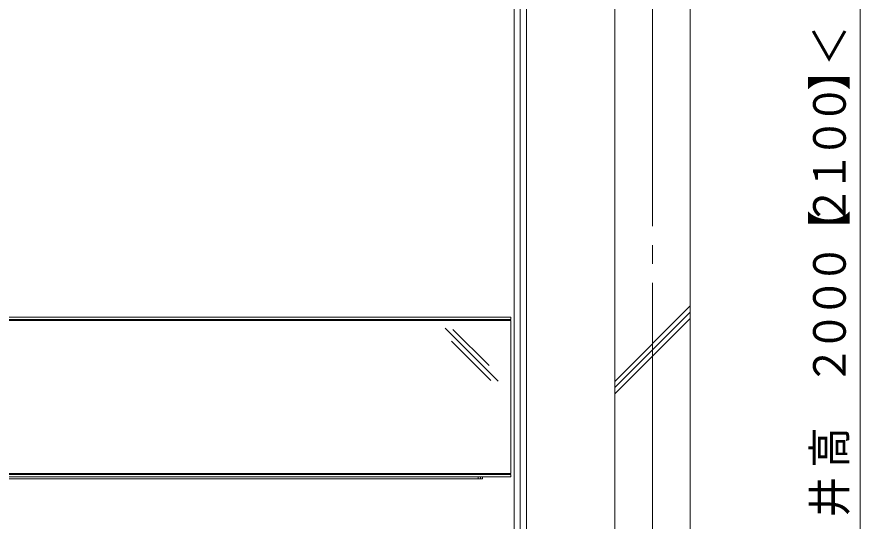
# Model space of a CAD drawing. Units: millimetres on the paper. Extents: x -305 to 305, y -152 to 152.
# Drawn here: x -220.76 to -176.09, y 46.3 to 73.01 of the extents above; entities that cross this region are included whole.
import ezdxf
from ezdxf.enums import TextEntityAlignment as Align

# ---------------------------------------------------------------- set-up
doc = ezdxf.new("R2010")
doc.units = ezdxf.units.MM
doc.linetypes.add('DASHED2', pattern=[3, 2, -1])
doc.linetypes.add('LONG_CHAIN', pattern=[21, 18, -1, 1, -1])
doc.layers.add('0-1_VIEW0001', color=7, linetype='Continuous', lineweight=9)
doc.styles.add('ＭＳ ゴシック', font='')
doc.styles.get('ＭＳ ゴシック').set_extended_font_data('MS Gothic')

msp = doc.modelspace()

# ---------------------------------------------------------------- linework, layer by layer
at = {"layer": '0-1_VIEW0001'}
for p, q in [((-189.091, 100.925), (-189.091, 17.525)), ((-185.091, 100.925), (-185.091, 8.703)), ((-194.425, 37.125), (-194.425, 89.758)), ((-194.091, 23.725), (-194.091, 89.758)), ((-193.758, 25.058), (-193.758, 89.758)), ((-176.091, 24.191), (-176.091, 89.658)), ((-189.09, 53.703), (-185.09, 57.703)), ((-189.09, 53.37), (-185.09, 57.37)), ((-247.591, 56.925), (-194.591, 56.925)), ((-194.625, 57.108), (-247.558, 57.108)), ((-194.625, 56.975), (-247.558, 56.975)), ((-194.591, 57.008), (-194.591, 57.075)), ((-194.591, 56.925), (-194.591, 48.825)), ((-189.09, 53.037), (-185.09, 57.037)), ((-195.263, 53.706), (-198.076, 56.519)), ((-195.74, 54.536), (-197.662, 56.458)), ((-195.658, 53.747), (-197.738, 55.827)), ((-247.591, 48.825), (-194.591, 48.825)), ((-194.625, 48.775), (-247.558, 48.775)), ((-194.591, 48.741), (-194.591, 48.675)), ((-194.625, 48.641), (-247.558, 48.641)), ((-196.091, 48.541), (-246.091, 48.541)), ((-196.325, 48.641), (-196.325, 48.541)), ((-196.191, 48.541), (-196.191, 48.641)), ((-196.091, 48.641), (-196.091, 48.541))]:
    msp.add_line(p, q, dxfattribs=at)
at = {"layer": '0-1_VIEW0001', "linetype": 'LONG_CHAIN'}
msp.add_line((-187.091, 100.925), (-187.091, 7.261), dxfattribs=at)
at = {"layer": '0-1_VIEW0001', "linetype": 'DASHED2'}
msp.add_line((-194.591, 57.008), (-194.591, 57.075), dxfattribs=at)
at = {"layer": '0-1_VIEW0001'}
for centre, start, end in [((-194.625, 57.075), 0, 90), ((-194.625, 57.008), 270, 0), ((-194.625, 48.741), 0, 90), ((-194.625, 48.675), 270, 0)]:
    msp.add_arc(centre, 0.0333, start, end, dxfattribs=at)

# ---------------------------------------------------------------- texts
at = {"layer": '0-1_VIEW0001', "style": 'ＭＳ ゴシック', "width": 0.9}
for s, p in [('＜', (-176.331, 70.421)), ('】', (-176.331, 69.113)), ('０', (-176.331, 67.323)), ('０', (-176.331, 65.534)), ('１', (-176.331, 63.745)), ('２', (-176.331, 61.956)), ('【', (-176.331, 60.647)), ('０', (-176.331, 58.858)), ('０', (-176.331, 57.069)), ('０', (-176.331, 55.28)), ('２', (-176.331, 53.49)), ('高', (-176.331, 49.134)), ('井', (-176.331, 46.517))]:
    msp.add_text(s, height=1.73, rotation=90, dxfattribs=at).set_placement(p, align=Align.BOTTOM_LEFT)

doc.saveas('drawing.dxf')
